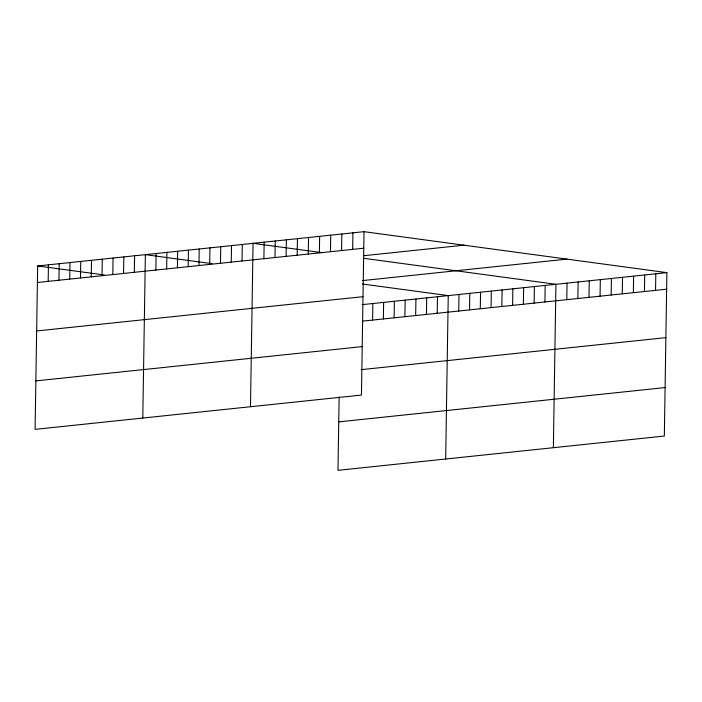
<?xml version="1.0" encoding="UTF-8"?>
<svg xmlns="http://www.w3.org/2000/svg" width="702" height="702" viewBox="0 0 702 702"><rect width="100%" height="100%" fill="white"/><g stroke="black" fill="none" stroke-linecap="round" stroke-linejoin="round"><path stroke-width="1.05" d="M364.022 231.669L37.671 265.961L35.1 429.361L361.451 395.077L364.022 231.669L666.9 272.639L664.329 436.039L337.978 470.331L339.136 396.902M48.175 281.37L48.438 264.829M58.95 280.238L59.205 263.698M69.717 279.106L69.972 262.566M80.484 277.974L80.748 261.434M91.251 276.842L91.514 260.302M102.027 275.71L102.281 259.17M112.794 274.579L113.057 258.038M123.561 273.447L123.824 256.906M134.336 272.315L134.591 255.774M142.796 418.05L145.367 254.642L211.995 263.654M155.87 270.051L156.134 253.51M166.646 268.919L166.9 252.378M177.413 267.787L177.676 251.246M188.18 266.655L188.443 250.114M198.956 265.523L199.21 248.982M209.722 264.4L209.977 247.85M220.489 263.268L220.753 246.718M231.256 262.136L231.52 245.586M242.032 261.004L242.287 244.454M250.491 406.73L253.062 243.322L321.709 252.615M263.899 258.705L264.154 242.164M274.991 257.537L275.254 240.997M286.091 256.37L286.346 239.83M297.183 255.203L297.446 238.662M308.283 254.036L308.538 237.495M319.375 252.878L319.638 236.328M330.475 251.711L330.73 235.161M341.567 250.544L341.83 234.003M352.667 249.377L352.922 232.836M372.595 320.077L372.859 303.527M383.371 318.945L383.625 302.404M394.138 317.813L394.392 301.272M404.905 316.681L405.168 300.14M415.672 315.549L415.935 299.008M426.447 314.417L426.702 297.876M437.214 313.285L437.478 296.744M445.673 459.02L448.245 295.612L362.425 284.003M458.757 311.021L459.011 294.48M469.524 309.889L469.787 293.348M480.291 308.757L480.554 292.216M491.067 307.625L491.321 291.084M501.833 306.493L502.097 289.952M512.6 305.361L512.864 288.82M523.367 304.229L523.631 287.688M534.143 303.097L534.397 286.556M544.91 301.965L545.173 285.424M553.369 447.7L555.94 284.292L364.452 258.397M566.777 299.675L567.04 283.125M577.869 298.508L578.132 281.967M588.969 297.341L589.232 280.8M600.061 296.174L600.324 279.633M611.161 295.007L611.424 278.466M622.253 293.84L622.516 277.299M633.353 292.681L633.616 276.132M644.445 291.514L644.708 274.965M655.545 290.347L655.808 273.806M37.408 282.502L363.759 248.21M364.11 255.677L463.969 245.191M362.293 280.616L566.953 259.117M36.644 330.967L362.995 296.674M362.092 304.659L666.9 272.639M362.908 321.095L666.637 289.18M35.863 380.896L362.214 346.612M361.065 369.673L665.882 337.644M338.741 421.867L665.092 387.574M37.671 265.961L104.3 274.973"/></g></svg>
